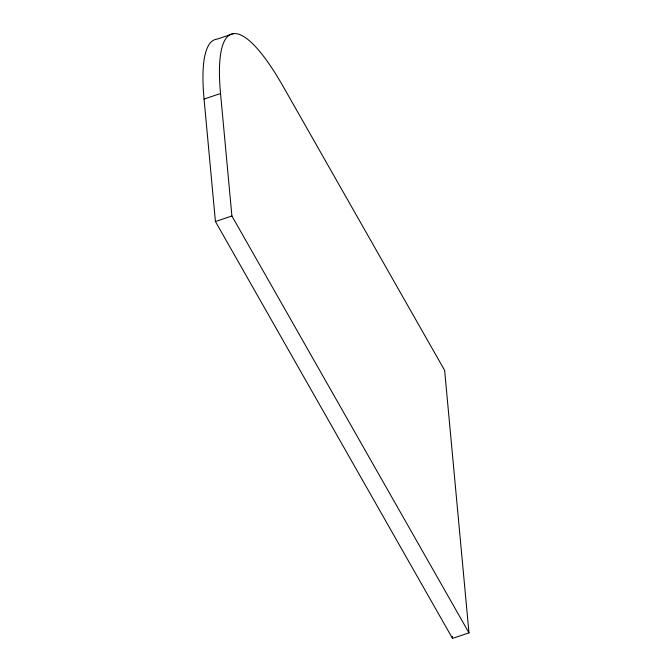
<?xml version="1.0" encoding="UTF-8"?>
<svg xmlns="http://www.w3.org/2000/svg" width="672" height="672" viewBox="0 0 672 672"><rect width="100%" height="100%" fill="white"/><g stroke="black" fill="none" stroke-linecap="round" stroke-linejoin="round"><path stroke-width="1.01" d="M233.587 33.6L217.098 39.144A203.482 43.68 71.4 0 0 204.061 99.061L215.426 221.542L452.5 638.4L468.98 632.856L444.637 370.39L283.424 86.923A203.482 43.68 71.4 0 0 220.542 93.509L204.061 99.061M215.426 221.542L231.907 215.998L220.542 93.509M231.907 215.998L468.98 632.856M452.306 636.317L452.5 638.4"/></g></svg>
